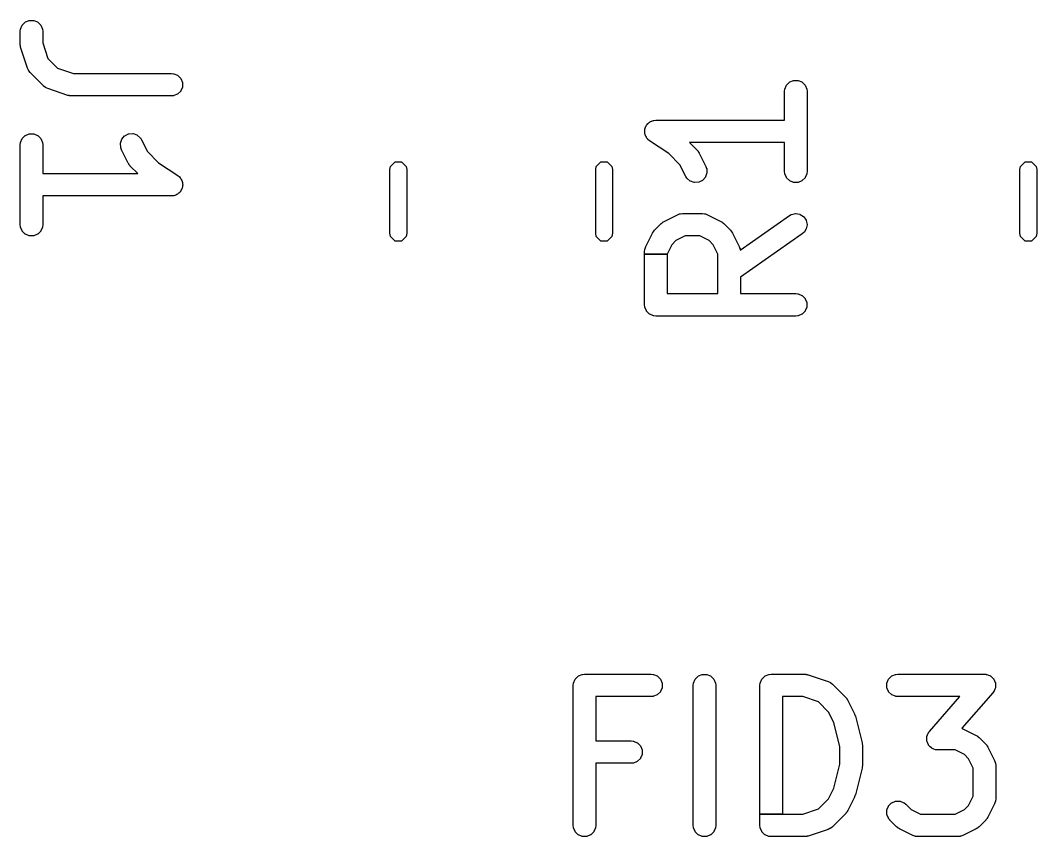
# Model space of a CAD drawing. Header units: millimetres. Extents: x 131.6 to 159.4, y -103 to -91.4.
# Drawn here: x 137.57 to 144.82, y -102.53 to -96.71 of the extents above; entities that cross this region are included whole.
import ezdxf

# ---------------------------------------------------------------- set-up
doc = ezdxf.new("R2010")
doc.units = ezdxf.units.MM
doc.layers.add('F.Silkscreen', color=41, linetype='CONTINUOUS', true_color=0xf2eda1)

msp = doc.modelspace()

# ---------------------------------------------------------------- linework, layer by layer
at = {"layer": 'F.Silkscreen', "linetype": 'CONTINUOUS'}
for p, q in [((137.565204, -96.785224), (137.566645, -96.770592)), ((137.566645, -96.770592), (137.567002, -96.769169)), ((137.567002, -96.769169), (137.578201, -96.742133)), ((137.578201, -96.742133), (137.579284, -96.74051)), ((137.579284, -96.74051), (137.599976, -96.719818)), ((137.599976, -96.719818), (137.601599, -96.718735)), ((137.601599, -96.718735), (137.628635, -96.707536)), ((137.628635, -96.707536), (137.630548, -96.707155)), ((137.630548, -96.707155), (137.659812, -96.707155)), ((137.659812, -96.707155), (137.661725, -96.707536)), ((137.661725, -96.707536), (137.688761, -96.718735)), ((137.688761, -96.718735), (137.690384, -96.719818)), ((137.690384, -96.719818), (137.711076, -96.74051)), ((137.711076, -96.74051), (137.712159, -96.742133)), ((137.712159, -96.742133), (137.723358, -96.769169)), ((137.723358, -96.769169), (137.723715, -96.770592)), ((137.723715, -96.770592), (137.725156, -96.785224)), ((137.56518, -96.785714), (137.565204, -96.785224)), ((137.56518, -96.880952), (137.56518, -96.785714)), ((137.725156, -96.785224), (137.72518, -96.785714)), ((137.72518, -96.785714), (137.72518, -96.86797)), ((137.565204, -96.881442), (137.56518, -96.880952)), ((137.565891, -96.888429), (137.565204, -96.881442)), ((137.565782, -96.88998), (137.565891, -96.888429)), ((137.565893, -96.891441), (137.565782, -96.88998)), ((137.566413, -96.893733), (137.565893, -96.891441)), ((137.566645, -96.896075), (137.566413, -96.893733)), ((137.567002, -96.897497), (137.566645, -96.896075)), ((137.567595, -96.898929), (137.567002, -96.897497)), ((137.569153, -96.905779), (137.567595, -96.898929)), ((137.569286, -96.906251), (137.569153, -96.905779)), ((137.616906, -97.049108), (137.569286, -96.906251)), ((137.72518, -96.86797), (137.76272, -96.980591)), ((137.76272, -96.980591), (137.831255, -97.049126)), ((137.617083, -97.049565), (137.616906, -97.049108)), ((137.623077, -97.06299), (137.617083, -97.049565)), ((137.623866, -97.064228), (137.623077, -97.06299)), ((137.831255, -97.049126), (137.943875, -97.086666)), ((137.625101, -97.065651), (137.623866, -97.064228)), ((137.625821, -97.06739), (137.625101, -97.065651)), ((137.626575, -97.068649), (137.625821, -97.06739)), ((137.635902, -97.080014), (137.626575, -97.068649)), ((137.636231, -97.080378), (137.635902, -97.080014)), ((137.731469, -97.175616), (137.636231, -97.080378)), ((137.943875, -97.086666), (138.64518, -97.086666)), ((138.64518, -97.086666), (138.64567, -97.08669)), ((138.64567, -97.08669), (138.660302, -97.088131)), ((138.660302, -97.088131), (138.661725, -97.088488)), ((138.661725, -97.088488), (138.688761, -97.099687)), ((138.688761, -97.099687), (138.690384, -97.10077)), ((138.690384, -97.10077), (138.711076, -97.121462)), ((138.711076, -97.121462), (138.712159, -97.123085)), ((138.712159, -97.123085), (138.723358, -97.150121)), ((143.061238, -97.147306), (143.088274, -97.136107)), ((143.088274, -97.136107), (143.090187, -97.135726)), ((143.090187, -97.135726), (143.119451, -97.135726)), ((143.119451, -97.135726), (143.121364, -97.136107)), ((143.121364, -97.136107), (143.1484, -97.147306)), ((137.731833, -97.175945), (137.731469, -97.175616)), ((137.743198, -97.185273), (137.731833, -97.175945)), ((137.744457, -97.186028), (137.743198, -97.185273)), ((137.746198, -97.186749), (137.744457, -97.186028)), ((137.747619, -97.187981), (137.746198, -97.186749)), ((137.748857, -97.18877), (137.747619, -97.187981)), ((137.762283, -97.194764), (137.748857, -97.18877)), ((137.76274, -97.194941), (137.762283, -97.194764)), ((137.905596, -97.24256), (137.76274, -97.194941)), ((138.723358, -97.183211), (138.712159, -97.210247)), ((138.723358, -97.150121), (138.723739, -97.152034)), ((138.723739, -97.181298), (138.723358, -97.183211)), ((138.723739, -97.152034), (138.723739, -97.181298)), ((143.024843, -97.213795), (143.026284, -97.199163)), ((143.026284, -97.199163), (143.026641, -97.19774)), ((143.026641, -97.19774), (143.03784, -97.170704)), ((143.03784, -97.170704), (143.038923, -97.169081)), ((143.038923, -97.169081), (143.059615, -97.148389)), ((143.059615, -97.148389), (143.061238, -97.147306)), ((143.1484, -97.147306), (143.150023, -97.148389)), ((143.150023, -97.148389), (143.170715, -97.169081)), ((143.170715, -97.169081), (143.171798, -97.170704)), ((143.171798, -97.170704), (143.182997, -97.19774)), ((143.182997, -97.19774), (143.183354, -97.199163)), ((143.183354, -97.199163), (143.184795, -97.213795)), ((137.906069, -97.242693), (137.905596, -97.24256)), ((137.912909, -97.244247), (137.906069, -97.242693)), ((137.914348, -97.244844), (137.912909, -97.244247)), ((137.915773, -97.245201), (137.914348, -97.244844)), ((137.918117, -97.245431), (137.915773, -97.245201)), ((137.920405, -97.245952), (137.918117, -97.245431)), ((137.92187, -97.246064), (137.920405, -97.245952)), ((137.923418, -97.245953), (137.92187, -97.246064)), ((137.930405, -97.246642), (137.923418, -97.245953)), ((137.930895, -97.246666), (137.930405, -97.246642)), ((138.64518, -97.246666), (137.930895, -97.246666)), ((138.64567, -97.246642), (138.64518, -97.246666)), ((138.660302, -97.245201), (138.64567, -97.246642)), ((138.661725, -97.244844), (138.660302, -97.245201)), ((138.688761, -97.233645), (138.661725, -97.244844)), ((138.690384, -97.232562), (138.688761, -97.233645)), ((138.711076, -97.21187), (138.690384, -97.232562)), ((138.712159, -97.210247), (138.711076, -97.21187)), ((143.024819, -97.214285), (143.024843, -97.213795)), ((143.024819, -97.419999), (143.024819, -97.214285)), ((143.184795, -97.213795), (143.184819, -97.214285)), ((143.184819, -97.214285), (143.184819, -97.785713)), ((142.067566, -97.430397), (142.073264, -97.426583)), ((142.073264, -97.426583), (142.075065, -97.425835)), ((142.075065, -97.425835), (142.081863, -97.424474)), ((142.081863, -97.424474), (142.088274, -97.42182)), ((142.088274, -97.42182), (142.089697, -97.421464)), ((142.089697, -97.421464), (142.104173, -97.420038)), ((142.104173, -97.420038), (142.104178, -97.42009)), ((142.104178, -97.42009), (142.104302, -97.42009)), ((142.104296, -97.420026), (142.104349, -97.420021)), ((142.104302, -97.42009), (142.104296, -97.420026)), ((142.104349, -97.420021), (142.104819, -97.419999)), ((142.104819, -97.419999), (143.024819, -97.419999)), ((142.024914, -97.499108), (142.02626, -97.492303)), ((142.024916, -97.501059), (142.024914, -97.499108)), ((142.02626, -97.485367), (142.026641, -97.483454)), ((142.02626, -97.492303), (142.02626, -97.485367)), ((142.026641, -97.483454), (142.029262, -97.477124)), ((142.029262, -97.477124), (142.030593, -97.4704)), ((142.030593, -97.4704), (142.031338, -97.468597)), ((142.031338, -97.468597), (142.035184, -97.462826)), ((142.035184, -97.462826), (142.03784, -97.456417)), ((142.03784, -97.456417), (142.038923, -97.454796)), ((142.038923, -97.454796), (142.043768, -97.44995)), ((142.043768, -97.44995), (142.047571, -97.444247)), ((142.047571, -97.444247), (142.048948, -97.442867)), ((142.048948, -97.442867), (142.054711, -97.439006)), ((142.054711, -97.439006), (142.059616, -97.434103)), ((142.059616, -97.434103), (142.061237, -97.43302)), ((142.061237, -97.43302), (142.067566, -97.430397)), ((137.567002, -97.578693), (137.578201, -97.551657)), ((137.578201, -97.551657), (137.579284, -97.550034)), ((137.579284, -97.550034), (137.599976, -97.529342)), ((137.599976, -97.529342), (137.601599, -97.528259)), ((137.601599, -97.528259), (137.628635, -97.51706)), ((137.628635, -97.51706), (137.630548, -97.516679)), ((137.630548, -97.516679), (137.659812, -97.516679)), ((137.659812, -97.516679), (137.661725, -97.51706)), ((137.661725, -97.51706), (137.688761, -97.528259)), ((137.688761, -97.528259), (137.690384, -97.529342)), ((137.690384, -97.529342), (137.711076, -97.550034)), ((137.711076, -97.550034), (137.712159, -97.551657)), ((137.712159, -97.551657), (137.723358, -97.578693)), ((138.280312, -97.584276), (138.289566, -97.556515)), ((138.289566, -97.556515), (138.290532, -97.55482)), ((138.290532, -97.55482), (138.309705, -97.532712)), ((138.309705, -97.532712), (138.311246, -97.531516)), ((138.311246, -97.531516), (138.337421, -97.518429)), ((138.337421, -97.518429), (138.339303, -97.517914)), ((138.339303, -97.517914), (138.368493, -97.51584)), ((138.368493, -97.51584), (138.370428, -97.516084)), ((138.370428, -97.516084), (138.398189, -97.525338)), ((138.398189, -97.525338), (138.399884, -97.526304)), ((138.399884, -97.526304), (138.421992, -97.545477)), ((138.421992, -97.545477), (138.422948, -97.546591)), ((138.422948, -97.546591), (138.43078, -97.559034)), ((138.43078, -97.559034), (138.43102, -97.559461)), ((138.43102, -97.559461), (138.472832, -97.643085)), ((142.02626, -97.507778), (142.024916, -97.501059)), ((142.02626, -97.514631), (142.02626, -97.507778)), ((142.02664, -97.516544), (142.02626, -97.514631)), ((142.029294, -97.522953), (142.02664, -97.516544)), ((142.030655, -97.529753), (142.029294, -97.522953)), ((142.031403, -97.531554), (142.030655, -97.529753)), ((142.035217, -97.53725), (142.031403, -97.531554)), ((142.03784, -97.543581), (142.035217, -97.53725)), ((142.038923, -97.545203), (142.03784, -97.543581)), ((142.04383, -97.55011), (142.038923, -97.545203)), ((142.047687, -97.555869), (142.04383, -97.55011)), ((142.048673, -97.556955), (142.047687, -97.555869)), ((142.059931, -97.566175), (142.048673, -97.556955)), ((142.059968, -97.566129), (142.059931, -97.566175)), ((142.060061, -97.566191), (142.059968, -97.566129)), ((142.060017, -97.566246), (142.060061, -97.566191)), ((142.06006, -97.566281), (142.060017, -97.566246)), ((142.060443, -97.566563), (142.06006, -97.566281)), ((142.196704, -97.657403), (142.060443, -97.566563)), ((137.56518, -97.595238), (137.565204, -97.594748)), ((137.56518, -98.166666), (137.56518, -97.595238)), ((137.565204, -97.594748), (137.566645, -97.580116)), ((137.566645, -97.580116), (137.567002, -97.578693)), ((137.723358, -97.578693), (137.723715, -97.580116)), ((137.723715, -97.580116), (137.725156, -97.594748)), ((137.725156, -97.594748), (137.72518, -97.595238)), ((137.72518, -97.595238), (137.72518, -97.800952)), ((138.280068, -97.586211), (138.280312, -97.584276)), ((138.282142, -97.615401), (138.280068, -97.586211)), ((138.282459, -97.616834), (138.282142, -97.615401)), ((138.287714, -97.630566), (138.282459, -97.616834)), ((138.287912, -97.631015), (138.287714, -97.630566)), ((138.335531, -97.726253), (138.287912, -97.631015)), ((138.472832, -97.643085), (138.553291, -97.723544)), ((143.024819, -97.579999), (142.345576, -97.579999)), ((142.345576, -97.579999), (142.399483, -97.633906)), ((142.399483, -97.633906), (142.399812, -97.63427)), ((142.399812, -97.63427), (142.404264, -97.639694)), ((142.404264, -97.639694), (142.405441, -97.640715)), ((142.405441, -97.640715), (142.406395, -97.641827)), ((142.406395, -97.641827), (142.407646, -97.643814)), ((142.407646, -97.643814), (142.40914, -97.645635)), ((143.024819, -97.785713), (143.024819, -97.579999)), ((142.277167, -97.737866), (142.196704, -97.657403)), ((142.40914, -97.645635), (142.409895, -97.646895)), ((142.409895, -97.646895), (142.410491, -97.648335)), ((142.410491, -97.648335), (142.414227, -97.65427)), ((142.414227, -97.65427), (142.414468, -97.654698)), ((142.414468, -97.654698), (142.462087, -97.749936)), ((138.335771, -97.72668), (138.335531, -97.726253)), ((138.339509, -97.732621), (138.335771, -97.72668)), ((138.340106, -97.734059), (138.339509, -97.732621)), ((138.340861, -97.735317), (138.340106, -97.734059)), ((138.342347, -97.737127), (138.340861, -97.735317)), ((138.343603, -97.739123), (138.342347, -97.737127)), ((138.344559, -97.740238), (138.343603, -97.739123)), ((138.345739, -97.741261), (138.344559, -97.740238)), ((138.350187, -97.746681), (138.345739, -97.741261)), ((138.350516, -97.747045), (138.350187, -97.746681)), ((138.404423, -97.800952), (138.350516, -97.747045)), ((138.553291, -97.723544), (138.689557, -97.814388)), ((140.205, -97.772936), (140.209567, -97.749975)), ((140.205, -98.227064), (140.205, -97.772936)), ((140.209567, -97.749975), (140.242039, -97.717503)), ((140.242039, -97.717503), (140.287961, -97.717503)), ((140.287961, -97.717503), (140.320433, -97.749975)), ((140.320433, -97.749975), (140.325, -97.772936)), ((140.325, -97.772936), (140.325, -98.227064)), ((141.675, -97.772936), (141.679567, -97.749975)), ((141.675, -98.227064), (141.675, -97.772936)), ((141.679567, -97.749975), (141.712039, -97.717503)), ((141.712039, -97.717503), (141.757961, -97.717503)), ((141.757961, -97.717503), (141.790433, -97.749975)), ((141.790433, -97.749975), (141.795, -97.772936)), ((141.795, -97.772936), (141.795, -98.227064)), ((142.318979, -97.82149), (142.277167, -97.737866)), ((142.462087, -97.749936), (142.462285, -97.750385)), ((142.462285, -97.750385), (142.46754, -97.764116)), ((142.46754, -97.764116), (142.467857, -97.765549)), ((142.467857, -97.765549), (142.469931, -97.794739)), ((143.024843, -97.786203), (143.024819, -97.785713)), ((143.026284, -97.800835), (143.024843, -97.786203)), ((143.184795, -97.786203), (143.183354, -97.800835)), ((143.184819, -97.785713), (143.184795, -97.786203)), ((144.705, -97.772936), (144.709567, -97.749975)), ((144.705, -98.227064), (144.705, -97.772936)), ((144.709567, -97.749975), (144.742039, -97.717503)), ((144.742039, -97.717503), (144.787961, -97.717503)), ((144.787961, -97.717503), (144.820433, -97.749975)), ((144.820433, -97.749975), (144.825, -97.772936)), ((144.825, -97.772936), (144.825, -98.227064)), ((137.72518, -97.800952), (138.404423, -97.800952)), ((138.689557, -97.814388), (138.689929, -97.814662)), ((138.689929, -97.814662), (138.689971, -97.814696)), ((138.689971, -97.814696), (138.689929, -97.814746)), ((138.689929, -97.814746), (138.690032, -97.814816)), ((138.690032, -97.814816), (138.690067, -97.814775)), ((138.690067, -97.814775), (138.701326, -97.823996)), ((138.701326, -97.823996), (138.702313, -97.825082)), ((138.702313, -97.825082), (138.70617, -97.830842)), ((138.70617, -97.830842), (138.711076, -97.835748)), ((138.711076, -97.835748), (138.712159, -97.837371)), ((138.712159, -97.837371), (138.714781, -97.843702)), ((138.714781, -97.843702), (138.718595, -97.849397)), ((138.718595, -97.849397), (138.719344, -97.851198)), ((138.719344, -97.851198), (138.720704, -97.858001)), ((138.720704, -97.858001), (138.723358, -97.864407)), ((142.319219, -97.821917), (142.318979, -97.82149)), ((142.327051, -97.83436), (142.319219, -97.821917)), ((142.328007, -97.835474), (142.327051, -97.83436)), ((142.350115, -97.854647), (142.328007, -97.835474)), ((142.35181, -97.855613), (142.350115, -97.854647)), ((142.379571, -97.864867), (142.35181, -97.855613)), ((142.438753, -97.849434), (142.412578, -97.862522)), ((142.440294, -97.848238), (142.438753, -97.849434)), ((142.459467, -97.826131), (142.440294, -97.848238)), ((142.460433, -97.824436), (142.459467, -97.826131)), ((142.469687, -97.796674), (142.460433, -97.824436)), ((142.469931, -97.794739), (142.469687, -97.796674)), ((143.026641, -97.802258), (143.026284, -97.800835)), ((143.03784, -97.829294), (143.026641, -97.802258)), ((143.038923, -97.830917), (143.03784, -97.829294)), ((143.059615, -97.851609), (143.038923, -97.830917)), ((143.061238, -97.852692), (143.059615, -97.851609)), ((143.088274, -97.863891), (143.061238, -97.852692)), ((143.1484, -97.852692), (143.121364, -97.863891)), ((143.150023, -97.851609), (143.1484, -97.852692)), ((143.170715, -97.830917), (143.150023, -97.851609)), ((143.171798, -97.829294), (143.170715, -97.830917)), ((143.182997, -97.802258), (143.171798, -97.829294)), ((143.183354, -97.800835), (143.182997, -97.802258)), ((138.706233, -97.930997), (138.70243, -97.936703)), ((138.711075, -97.926156), (138.706233, -97.930997)), ((138.71216, -97.924533), (138.711075, -97.926156)), ((138.714813, -97.918124), (138.71216, -97.924533)), ((138.718661, -97.912355), (138.714813, -97.918124)), ((138.719406, -97.910551), (138.718661, -97.912355)), ((138.720735, -97.903827), (138.719406, -97.910551)), ((138.723358, -97.897498), (138.720735, -97.903827)), ((138.723358, -97.864407), (138.723739, -97.86632)), ((138.723739, -97.895584), (138.723358, -97.897498)), ((138.723739, -97.86632), (138.723739, -97.873172)), ((138.723739, -97.873172), (138.725083, -97.879892)), ((138.725085, -97.881843), (138.723739, -97.888646)), ((138.723739, -97.888646), (138.723739, -97.895584)), ((138.725083, -97.879892), (138.725085, -97.881843)), ((142.381506, -97.865111), (142.379571, -97.864867)), ((142.410696, -97.863037), (142.381506, -97.865111)), ((142.412578, -97.862522), (142.410696, -97.863037)), ((143.090187, -97.864272), (143.088274, -97.863891)), ((143.119451, -97.864272), (143.090187, -97.864272)), ((143.121364, -97.863891), (143.119451, -97.864272)), ((138.64518, -97.960952), (137.72518, -97.960952)), ((137.72518, -97.960952), (137.72518, -98.166666)), ((138.645753, -97.960919), (138.64518, -97.960952)), ((138.645805, -97.960913), (138.645753, -97.960919)), ((138.645818, -97.960842), (138.645796, -97.960842)), ((138.645796, -97.960842), (138.645805, -97.960913)), ((138.645825, -97.960912), (138.645818, -97.960842)), ((138.660302, -97.959487), (138.645825, -97.960912)), ((138.661726, -97.95913), (138.660302, -97.959487)), ((138.668132, -97.956475), (138.661726, -97.95913)), ((138.674934, -97.955116), (138.668132, -97.956475)), ((138.676737, -97.954367), (138.674934, -97.955116)), ((138.682429, -97.950553), (138.676737, -97.954367)), ((138.688761, -97.947932), (138.682429, -97.950553)), ((138.690384, -97.946847), (138.688761, -97.947932)), ((138.695283, -97.941946), (138.690384, -97.946847)), ((138.701051, -97.938085), (138.695283, -97.941946)), ((138.70243, -97.936703), (138.701051, -97.938085)), ((142.149275, -98.152935), (142.150297, -98.151758)), ((142.150297, -98.151758), (142.151409, -98.150804)), ((142.151409, -98.150804), (142.153401, -98.149549)), ((142.153401, -98.149549), (142.155217, -98.14806)), ((142.155217, -98.14806), (142.156473, -98.147307)), ((142.156473, -98.147307), (142.157907, -98.146711)), ((142.157907, -98.146711), (142.163853, -98.142971)), ((142.163853, -98.142971), (142.16428, -98.142731)), ((142.16428, -98.142731), (142.259518, -98.095112)), ((142.259518, -98.095112), (142.259967, -98.094914)), ((142.259967, -98.094914), (142.273698, -98.089659)), ((142.273698, -98.089659), (142.275129, -98.089342)), ((142.275129, -98.089342), (142.277009, -98.089207)), ((142.277009, -98.089207), (142.278751, -98.088487)), ((142.278751, -98.088487), (142.280173, -98.088131)), ((142.280173, -98.088131), (142.294805, -98.08669)), ((142.294805, -98.08669), (142.295295, -98.086666)), ((142.295295, -98.086666), (142.438152, -98.086666)), ((142.438152, -98.086666), (142.438642, -98.08669)), ((142.438642, -98.08669), (142.453274, -98.088131)), ((142.453274, -98.088131), (142.454697, -98.088488)), ((142.454697, -98.088488), (142.456436, -98.089208)), ((142.456436, -98.089208), (142.458315, -98.089342)), ((142.458315, -98.089342), (142.459748, -98.089659)), ((142.459748, -98.089659), (142.47348, -98.094914)), ((142.47348, -98.094914), (142.473929, -98.095112)), ((142.473929, -98.095112), (142.569167, -98.142731)), ((142.569167, -98.142731), (142.569594, -98.142971)), ((142.569594, -98.142971), (142.575535, -98.146709)), ((142.575535, -98.146709), (142.576973, -98.147306)), ((142.576973, -98.147306), (142.578231, -98.148061)), ((142.578231, -98.148061), (142.580041, -98.149547)), ((142.580041, -98.149547), (142.582037, -98.150803)), ((142.582037, -98.150803), (142.583152, -98.151759)), ((142.583152, -98.151759), (142.584175, -98.152939)), ((142.707656, -98.347026), (143.058943, -98.101127)), ((143.058943, -98.101127), (143.059358, -98.100866)), ((143.059358, -98.100866), (143.072171, -98.093656)), ((143.072171, -98.093656), (143.073542, -98.093131)), ((143.073542, -98.093131), (143.102113, -98.086802)), ((143.102113, -98.086802), (143.104063, -98.08676)), ((143.104063, -98.08676), (143.132881, -98.091845)), ((143.132881, -98.091845), (143.134699, -98.092552)), ((143.134699, -98.092552), (143.159377, -98.108279)), ((143.159377, -98.108279), (143.160786, -98.109629)), ((143.160786, -98.109629), (143.177568, -98.133603)), ((143.177568, -98.133603), (143.178354, -98.135388)), ((143.178354, -98.135388), (143.184684, -98.163959)), ((137.565204, -98.167156), (137.56518, -98.166666)), ((137.566645, -98.181788), (137.565204, -98.167156)), ((137.567002, -98.183211), (137.566645, -98.181788)), ((137.578201, -98.210247), (137.567002, -98.183211)), ((137.579284, -98.21187), (137.578201, -98.210247)), ((137.599976, -98.232562), (137.579284, -98.21187)), ((137.711076, -98.21187), (137.690384, -98.232562)), ((137.712159, -98.210247), (137.711076, -98.21187)), ((137.723358, -98.183211), (137.712159, -98.210247)), ((137.723715, -98.181788), (137.723358, -98.183211)), ((137.725156, -98.167156), (137.723715, -98.181788)), ((137.72518, -98.166666), (137.725156, -98.167156)), ((142.081124, -98.2257), (142.084864, -98.219754)), ((142.084864, -98.219754), (142.08546, -98.21832)), ((142.08546, -98.21832), (142.086213, -98.217064)), ((142.086213, -98.217064), (142.087702, -98.215248)), ((142.087702, -98.215248), (142.088957, -98.213256)), ((142.088957, -98.213256), (142.089911, -98.212144)), ((142.089911, -98.212144), (142.091088, -98.211122)), ((142.091088, -98.211122), (142.09554, -98.205699)), ((142.09554, -98.205699), (142.095869, -98.205335)), ((142.095869, -98.205335), (142.143488, -98.157716)), ((142.143488, -98.157716), (142.143852, -98.157387)), ((142.143852, -98.157387), (142.149275, -98.152935)), ((142.584175, -98.152939), (142.589595, -98.157387)), ((142.589595, -98.157387), (142.589959, -98.157716)), ((142.589959, -98.157716), (142.637578, -98.205335)), ((142.637578, -98.205335), (142.637907, -98.205699)), ((142.637907, -98.205699), (142.642356, -98.211121)), ((142.642356, -98.211121), (142.643535, -98.212143)), ((142.643535, -98.212143), (142.644491, -98.213258)), ((142.644491, -98.213258), (142.645743, -98.215248)), ((142.645743, -98.215248), (142.647233, -98.217063)), ((142.647233, -98.217063), (142.647988, -98.218322)), ((142.647988, -98.218322), (142.648582, -98.219756)), ((142.648582, -98.219756), (142.652323, -98.2257)), ((143.162244, -98.222332), (143.151084, -98.231903)), ((143.163206, -98.221224), (143.162244, -98.222332)), ((143.178933, -98.196545), (143.163206, -98.221224)), ((143.17964, -98.194727), (143.178933, -98.196545)), ((143.184726, -98.16591), (143.17964, -98.194727)), ((143.184684, -98.163959), (143.184726, -98.16591)), ((137.601599, -98.233645), (137.599976, -98.232562)), ((137.628635, -98.244844), (137.601599, -98.233645)), ((137.630548, -98.245225), (137.628635, -98.244844)), ((137.659812, -98.245225), (137.630548, -98.245225)), ((137.661725, -98.244844), (137.659812, -98.245225)), ((137.688761, -98.233645), (137.661725, -98.244844)), ((137.690384, -98.232562), (137.688761, -98.233645)), ((140.209567, -98.250025), (140.205, -98.227064)), ((140.242039, -98.282497), (140.209567, -98.250025)), ((140.287961, -98.282497), (140.242039, -98.282497)), ((140.320433, -98.250025), (140.287961, -98.282497)), ((140.325, -98.227064), (140.320433, -98.250025)), ((141.679567, -98.250025), (141.675, -98.227064)), ((141.712039, -98.282497), (141.679567, -98.250025)), ((141.757961, -98.282497), (141.712039, -98.282497)), ((141.790433, -98.250025), (141.757961, -98.282497)), ((141.795, -98.227064), (141.790433, -98.250025)), ((142.033265, -98.321365), (142.080884, -98.226127)), ((142.080884, -98.226127), (142.081124, -98.2257)), ((142.247448, -98.280032), (142.218185, -98.309295)), ((142.31418, -98.246666), (142.247448, -98.280032)), ((142.419267, -98.246666), (142.31418, -98.246666)), ((142.485999, -98.280032), (142.419267, -98.246666)), ((142.515262, -98.309295), (142.485999, -98.280032)), ((142.652323, -98.2257), (142.652563, -98.226127)), ((142.652563, -98.226127), (142.700182, -98.321365)), ((143.150696, -98.232204), (142.708628, -98.54165)), ((143.151084, -98.231903), (143.150696, -98.232204)), ((144.709567, -98.250025), (144.705, -98.227064)), ((144.742039, -98.282497), (144.709567, -98.250025)), ((144.787961, -98.282497), (144.742039, -98.282497)), ((144.820433, -98.250025), (144.787961, -98.282497)), ((144.825, -98.227064), (144.820433, -98.250025)), ((142.024819, -98.357142), (142.024843, -98.356652)), ((142.024819, -98.376027), (142.024819, -98.357142)), ((142.024843, -98.356652), (142.026284, -98.34202)), ((142.026284, -98.34202), (142.02664, -98.340597)), ((142.02664, -98.340597), (142.027361, -98.338854)), ((142.027361, -98.338854), (142.027495, -98.336978)), ((142.027495, -98.336978), (142.027812, -98.335546)), ((142.027812, -98.335546), (142.033067, -98.321814)), ((142.033067, -98.321814), (142.033265, -98.321365)), ((142.218185, -98.309295), (142.184819, -98.376027)), ((142.548628, -98.376027), (142.515262, -98.309295)), ((142.700182, -98.321365), (142.70038, -98.321814)), ((142.70038, -98.321814), (142.705635, -98.335545)), ((142.705635, -98.335545), (142.705952, -98.336978)), ((142.705952, -98.336978), (142.706085, -98.338857)), ((142.706085, -98.338857), (142.706806, -98.340597)), ((142.706806, -98.340597), (142.707163, -98.34202)), ((142.707163, -98.34202), (142.707656, -98.347026)), ((142.024819, -98.738094), (142.024819, -98.376027)), ((142.024819, -98.376027), (142.184819, -98.376027)), ((142.184819, -98.376027), (142.024819, -98.376027)), ((142.184819, -98.376027), (142.184819, -98.658094)), ((142.548628, -98.658094), (142.548628, -98.376027)), ((142.708628, -98.54165), (142.708628, -98.658094)), ((142.184819, -98.658094), (142.548628, -98.658094)), ((142.708628, -98.658094), (143.104819, -98.658094)), ((143.104819, -98.658094), (143.105309, -98.658118)), ((143.105309, -98.658118), (143.119941, -98.659559)), ((143.119941, -98.659559), (143.121364, -98.659916)), ((143.121364, -98.659916), (143.1484, -98.671115)), ((143.1484, -98.671115), (143.150023, -98.672198)), ((143.150023, -98.672198), (143.170715, -98.69289)), ((143.170715, -98.69289), (143.171798, -98.694513)), ((143.171798, -98.694513), (143.182997, -98.721549)), ((143.182997, -98.721549), (143.183378, -98.723462)), ((143.183378, -98.723462), (143.183378, -98.752726)), ((142.024843, -98.738584), (142.024819, -98.738094)), ((142.026284, -98.753216), (142.024843, -98.738584)), ((142.026641, -98.754639), (142.026284, -98.753216)), ((142.03784, -98.781675), (142.026641, -98.754639)), ((142.038923, -98.783298), (142.03784, -98.781675)), ((142.059615, -98.80399), (142.038923, -98.783298)), ((142.061238, -98.805073), (142.059615, -98.80399)), ((142.088274, -98.816272), (142.061238, -98.805073)), ((143.1484, -98.805073), (143.121364, -98.816272)), ((143.150023, -98.80399), (143.1484, -98.805073)), ((143.170715, -98.783298), (143.150023, -98.80399)), ((143.171798, -98.781675), (143.170715, -98.783298)), ((143.182997, -98.754639), (143.171798, -98.781675)), ((143.183378, -98.752726), (143.182997, -98.754639)), ((142.089697, -98.816629), (142.088274, -98.816272)), ((142.104329, -98.81807), (142.089697, -98.816629)), ((142.104819, -98.818094), (142.104329, -98.81807)), ((143.104819, -98.818094), (142.104819, -98.818094)), ((143.105309, -98.81807), (143.104819, -98.818094)), ((143.119941, -98.816629), (143.105309, -98.81807)), ((143.121364, -98.816272), (143.119941, -98.816629)), ((141.51706, -101.438274), (141.528259, -101.411238)), ((141.528259, -101.411238), (141.529342, -101.409615)), ((141.529342, -101.409615), (141.550034, -101.388923)), ((141.550034, -101.388923), (141.551657, -101.38784)), ((141.551657, -101.38784), (141.578693, -101.376641)), ((141.578693, -101.376641), (141.580116, -101.376284)), ((141.580116, -101.376284), (141.594748, -101.374843)), ((141.594748, -101.374843), (141.595238, -101.374819)), ((141.595238, -101.374819), (142.071428, -101.374819)), ((142.071428, -101.374819), (142.071918, -101.374843)), ((142.071918, -101.374843), (142.08655, -101.376284)), ((142.08655, -101.376284), (142.087973, -101.376641)), ((142.087973, -101.376641), (142.115009, -101.38784)), ((142.115009, -101.38784), (142.116632, -101.388923)), ((142.116632, -101.388923), (142.137324, -101.409615)), ((142.137324, -101.409615), (142.138407, -101.411238)), ((142.138407, -101.411238), (142.149606, -101.438274)), ((142.374203, -101.438274), (142.385402, -101.411238)), ((142.385402, -101.411238), (142.386485, -101.409615)), ((142.386485, -101.409615), (142.407177, -101.388923)), ((142.407177, -101.388923), (142.4088, -101.38784)), ((142.4088, -101.38784), (142.435836, -101.376641)), ((142.435836, -101.376641), (142.437749, -101.37626)), ((142.437749, -101.37626), (142.467013, -101.37626)), ((142.467013, -101.37626), (142.468926, -101.376641)), ((142.468926, -101.376641), (142.495962, -101.38784)), ((142.495962, -101.38784), (142.497585, -101.388923)), ((142.497585, -101.388923), (142.518277, -101.409615)), ((142.518277, -101.409615), (142.51936, -101.411238)), ((142.51936, -101.411238), (142.530559, -101.438274)), ((142.850393, -101.438274), (142.861592, -101.411238)), ((142.861592, -101.411238), (142.862675, -101.409615)), ((142.862675, -101.409615), (142.883367, -101.388923)), ((142.883367, -101.388923), (142.88499, -101.38784)), ((142.88499, -101.38784), (142.912026, -101.376641)), ((142.912026, -101.376641), (142.913449, -101.376284)), ((142.913449, -101.376284), (142.928081, -101.374843)), ((142.928081, -101.374843), (142.928571, -101.374819)), ((142.928571, -101.374819), (143.166666, -101.374819)), ((143.166666, -101.374819), (143.167156, -101.374843)), ((143.167156, -101.374843), (143.174142, -101.37553)), ((143.174142, -101.37553), (143.175692, -101.375421)), ((143.175692, -101.375421), (143.177154, -101.375532)), ((143.177154, -101.375532), (143.179446, -101.376052)), ((143.179446, -101.376052), (143.181789, -101.376284)), ((143.181789, -101.376284), (143.183211, -101.37664)), ((143.183211, -101.37664), (143.184655, -101.377237)), ((143.184655, -101.377237), (143.191492, -101.378793)), ((143.191492, -101.378793), (143.191964, -101.378925)), ((143.191964, -101.378925), (143.334821, -101.426544)), ((143.755155, -101.438274), (143.766354, -101.411238)), ((143.766354, -101.411238), (143.767437, -101.409615)), ((143.767437, -101.409615), (143.788129, -101.388923)), ((143.788129, -101.388923), (143.789752, -101.38784)), ((143.789752, -101.38784), (143.816788, -101.376641)), ((143.816788, -101.376641), (143.818211, -101.376284)), ((143.818211, -101.376284), (143.832843, -101.374843)), ((143.832843, -101.374843), (143.833333, -101.374819)), ((143.833333, -101.374819), (144.45238, -101.374819)), ((144.45238, -101.374819), (144.45287, -101.374843)), ((144.45287, -101.374843), (144.460197, -101.375564)), ((144.460197, -101.375564), (144.461754, -101.375461)), ((144.461754, -101.375461), (144.463687, -101.375713)), ((144.463687, -101.375713), (144.464501, -101.375988)), ((144.464501, -101.375988), (144.467502, -101.376284)), ((144.467502, -101.376284), (144.468925, -101.376641)), ((144.468925, -101.376641), (144.480026, -101.381239)), ((144.480026, -101.381239), (144.491409, -101.385089)), ((144.491409, -101.385089), (144.493098, -101.386061)), ((144.493098, -101.386061), (144.494383, -101.387185)), ((144.494383, -101.387185), (144.495963, -101.38784)), ((144.495963, -101.38784), (144.497584, -101.388923)), ((144.497584, -101.388923), (144.506085, -101.397424)), ((144.506085, -101.397424), (144.515123, -101.405332)), ((144.515123, -101.405332), (144.516313, -101.406879)), ((144.516313, -101.406879), (144.517069, -101.408408)), ((144.517069, -101.408408), (144.518276, -101.409615)), ((144.518276, -101.409615), (144.519359, -101.411238)), ((144.519359, -101.411238), (144.523952, -101.422328)), ((141.515238, -101.454819), (141.515262, -101.454329)), ((141.515238, -102.454819), (141.515238, -101.454819)), ((141.515262, -101.454329), (141.516703, -101.439697)), ((141.516703, -101.439697), (141.51706, -101.438274)), ((142.149606, -101.471364), (142.138407, -101.4984)), ((142.149606, -101.438274), (142.149987, -101.440187)), ((142.149987, -101.469451), (142.149606, -101.471364)), ((142.149987, -101.440187), (142.149987, -101.469451)), ((142.372381, -101.454819), (142.372405, -101.454329)), ((142.372381, -102.454819), (142.372381, -101.454819)), ((142.372405, -101.454329), (142.373846, -101.439697)), ((142.373846, -101.439697), (142.374203, -101.438274)), ((142.530559, -101.438274), (142.530916, -101.439697)), ((142.530916, -101.439697), (142.532357, -101.454329)), ((142.532357, -101.454329), (142.532381, -101.454819)), ((142.532381, -101.454819), (142.532381, -102.454819)), ((142.848571, -101.454819), (142.848595, -101.454329)), ((142.848571, -102.374819), (142.848571, -101.454819)), ((142.848595, -101.454329), (142.850036, -101.439697)), ((142.850036, -101.439697), (142.850393, -101.438274)), ((143.334821, -101.426544), (143.335278, -101.426721)), ((143.335278, -101.426721), (143.348703, -101.432715)), ((143.348703, -101.432715), (143.349941, -101.433504)), ((143.349941, -101.433504), (143.351362, -101.434737)), ((143.351362, -101.434737), (143.353105, -101.435459)), ((143.353105, -101.435459), (143.354363, -101.436213)), ((143.354363, -101.436213), (143.365728, -101.44554)), ((143.365728, -101.44554), (143.366092, -101.445869)), ((143.366092, -101.445869), (143.46133, -101.541107)), ((143.754774, -101.440187), (143.755155, -101.438274)), ((143.754774, -101.469451), (143.754774, -101.440187)), ((143.755155, -101.471364), (143.754774, -101.469451)), ((143.766354, -101.4984), (143.755155, -101.471364)), ((144.52596, -101.482462), (144.522111, -101.493847)), ((144.523952, -101.422328), (144.529285, -101.433111)), ((144.530558, -101.471365), (144.52596, -101.482462)), ((144.529285, -101.433111), (144.529792, -101.434995)), ((144.529792, -101.434995), (144.529905, -101.436698)), ((144.529905, -101.436698), (144.530558, -101.438274)), ((144.530558, -101.438274), (144.530939, -101.440187)), ((144.530939, -101.469451), (144.530558, -101.471365)), ((144.530939, -101.440187), (144.530939, -101.452204)), ((144.530939, -101.452204), (144.531738, -101.464193)), ((144.531485, -101.466127), (144.530939, -101.467741)), ((144.530939, -101.467741), (144.530939, -101.469451)), ((144.531738, -101.464193), (144.531485, -101.466127)), ((142.071428, -101.534819), (141.675238, -101.534819)), ((141.675238, -101.534819), (141.675238, -101.851009)), ((142.071918, -101.534795), (142.071428, -101.534819)), ((142.08655, -101.533354), (142.071918, -101.534795)), ((142.087973, -101.532997), (142.08655, -101.533354)), ((142.115009, -101.521798), (142.087973, -101.532997)), ((142.116632, -101.520715), (142.115009, -101.521798)), ((142.137324, -101.500023), (142.116632, -101.520715)), ((142.138407, -101.4984), (142.137324, -101.500023)), ((143.153686, -101.534819), (143.008571, -101.534819)), ((143.008571, -101.534819), (143.008571, -102.374819)), ((143.266306, -101.572359), (143.153686, -101.534819)), ((143.46133, -101.541107), (143.461659, -101.541471)), ((143.461659, -101.541471), (143.466111, -101.546895)), ((143.466111, -101.546895), (143.467288, -101.547916)), ((143.467288, -101.547916), (143.468242, -101.549028)), ((143.468242, -101.549028), (143.469493, -101.551015)), ((143.469493, -101.551015), (143.470987, -101.552836)), ((143.470987, -101.552836), (143.471742, -101.554096)), ((143.471742, -101.554096), (143.472338, -101.555536)), ((143.472338, -101.555536), (143.476074, -101.561471)), ((143.476074, -101.561471), (143.476315, -101.561899)), ((143.476315, -101.561899), (143.523934, -101.657137)), ((143.767437, -101.500023), (143.766354, -101.4984)), ((143.788129, -101.520715), (143.767437, -101.500023)), ((143.789752, -101.521798), (143.788129, -101.520715)), ((143.816788, -101.532997), (143.789752, -101.521798)), ((143.818211, -101.533354), (143.816788, -101.532997)), ((143.832843, -101.534795), (143.818211, -101.533354)), ((143.833333, -101.534819), (143.832843, -101.534795)), ((144.276079, -101.534819), (143.833333, -101.534819)), ((144.058841, -101.78309), (144.276079, -101.534819)), ((144.512586, -101.5075), (144.290414, -101.761409)), ((144.512891, -101.507115), (144.512586, -101.5075)), ((144.517173, -101.501123), (144.512891, -101.507115)), ((144.518274, -101.500024), (144.517173, -101.501123)), ((144.51936, -101.498399), (144.518274, -101.500024)), ((144.519689, -101.497603), (144.51936, -101.498399)), ((144.521441, -101.495154), (144.519689, -101.497603)), ((144.522111, -101.493847), (144.521441, -101.495154)), ((143.339013, -101.645066), (143.266306, -101.572359)), ((143.376896, -101.720832), (143.339013, -101.645066)), ((143.523934, -101.657137), (143.524132, -101.657586)), ((143.524132, -101.657586), (143.524356, -101.658172)), ((143.524356, -101.658172), (143.524903, -101.659196)), ((143.524903, -101.659196), (143.527078, -101.665285)), ((143.527078, -101.665285), (143.529387, -101.671317)), ((143.529387, -101.671317), (143.529638, -101.67245)), ((143.529638, -101.67245), (143.529849, -101.673041)), ((143.529849, -101.673041), (143.529992, -101.673511)), ((143.529992, -101.673511), (143.577611, -101.863987)), ((143.419999, -101.893241), (143.376896, -101.720832)), ((144.290414, -101.761409), (144.297232, -101.764019)), ((144.297232, -101.764019), (144.297681, -101.764217)), ((144.297681, -101.764217), (144.392919, -101.811836)), ((141.675238, -101.851009), (141.928571, -101.851009)), ((141.928571, -101.851009), (141.929061, -101.851033)), ((141.929061, -101.851033), (141.943693, -101.852474)), ((141.943693, -101.852474), (141.945116, -101.852831)), ((141.945116, -101.852831), (141.972152, -101.86403)), ((144.039689, -101.826398), (144.039941, -101.824464)), ((144.040488, -101.838385), (144.039689, -101.826398)), ((144.039941, -101.824464), (144.040488, -101.822845)), ((144.040488, -101.821139), (144.040869, -101.819226)), ((144.040488, -101.822845), (144.040488, -101.821139)), ((144.040488, -101.850403), (144.040488, -101.838385)), ((144.040868, -101.852315), (144.040488, -101.850403)), ((144.04152, -101.853892), (144.040868, -101.852315)), ((144.040869, -101.819226), (144.045467, -101.808123)), ((144.041635, -101.855597), (144.04152, -101.853892)), ((144.045467, -101.808123), (144.049317, -101.796742)), ((144.049317, -101.796742), (144.049985, -101.795437)), ((144.049985, -101.795437), (144.051739, -101.792982)), ((144.051739, -101.792982), (144.052069, -101.792187)), ((144.052069, -101.792187), (144.05315, -101.790569)), ((144.05315, -101.790569), (144.054255, -101.789462)), ((144.054255, -101.789462), (144.058537, -101.783475)), ((144.058537, -101.783475), (144.058841, -101.78309)), ((144.392919, -101.811836), (144.393346, -101.812076)), ((144.393346, -101.812076), (144.399287, -101.815814)), ((144.399287, -101.815814), (144.400725, -101.816411)), ((144.400725, -101.816411), (144.401983, -101.817166)), ((144.401983, -101.817166), (144.403793, -101.818652)), ((144.403793, -101.818652), (144.405789, -101.819908)), ((144.405789, -101.819908), (144.406904, -101.820864)), ((144.406904, -101.820864), (144.407927, -101.822044)), ((144.407927, -101.822044), (144.413347, -101.826492)), ((144.413347, -101.826492), (144.413711, -101.826821)), ((144.413711, -101.826821), (144.46133, -101.87444)), ((141.972152, -101.86403), (141.973775, -101.865113)), ((141.973775, -101.865113), (141.994467, -101.885805)), ((141.994467, -101.885805), (141.99555, -101.887428)), ((141.99555, -101.887428), (142.006749, -101.914464)), ((142.006749, -101.914464), (142.00713, -101.916377)), ((142.00713, -101.916377), (142.00713, -101.945641)), ((143.419999, -102.016395), (143.419999, -101.893241)), ((143.577611, -101.863987), (143.577706, -101.864469)), ((143.577706, -101.864469), (143.57799, -101.866392)), ((143.57799, -101.866392), (143.578178, -101.866846)), ((143.578178, -101.866846), (143.578534, -101.868269)), ((143.578534, -101.868269), (143.579064, -101.87366)), ((143.579064, -101.87366), (143.579856, -101.879012)), ((143.579855, -101.880482), (143.579783, -101.880959)), ((143.579783, -101.880959), (143.579975, -101.882899)), ((143.579856, -101.879012), (143.579855, -101.880482)), ((143.579975, -101.882899), (143.579999, -101.88339)), ((143.579999, -101.88339), (143.579999, -102.026247)), ((144.042142, -101.857479), (144.041635, -101.855597)), ((144.04747, -101.868255), (144.042142, -101.857479)), ((144.052068, -101.879353), (144.04747, -101.868255)), ((144.053151, -101.880975), (144.052068, -101.879353)), ((144.054356, -101.88218), (144.053151, -101.880975)), ((144.055114, -101.883712), (144.054356, -101.88218)), ((144.056304, -101.885258), (144.055114, -101.883712)), ((144.06534, -101.893164), (144.056304, -101.885258)), ((144.073843, -101.901667), (144.06534, -101.893164)), ((144.075465, -101.90275), (144.073843, -101.901667)), ((144.07704, -101.903402), (144.075465, -101.90275)), ((144.078328, -101.904529), (144.07704, -101.903402)), ((144.080018, -101.905502), (144.078328, -101.904529)), ((144.091407, -101.909353), (144.080018, -101.905502)), ((144.102501, -101.913949), (144.091407, -101.909353)), ((144.103926, -101.914306), (144.102501, -101.913949)), ((144.106925, -101.9146), (144.103926, -101.914306)), ((144.107738, -101.914876), (144.106925, -101.9146)), ((144.109676, -101.915129), (144.107738, -101.914876)), ((144.111229, -101.915024), (144.109676, -101.915129)), ((144.118556, -101.915747), (144.111229, -101.915024)), ((144.119047, -101.915771), (144.118556, -101.915747)), ((144.243019, -101.915771), (144.119047, -101.915771)), ((144.309751, -101.949137), (144.243019, -101.915771)), ((144.46133, -101.87444), (144.461659, -101.874804)), ((144.461659, -101.874804), (144.466108, -101.880226)), ((144.466108, -101.880226), (144.467287, -101.881248)), ((144.467287, -101.881248), (144.468243, -101.882363)), ((144.468243, -101.882363), (144.469495, -101.884353)), ((144.469495, -101.884353), (144.470985, -101.886168)), ((144.470985, -101.886168), (144.47174, -101.887427)), ((144.47174, -101.887427), (144.472334, -101.888861)), ((144.472334, -101.888861), (144.476075, -101.894805)), ((144.476075, -101.894805), (144.476315, -101.895232)), ((144.476315, -101.895232), (144.523934, -101.99047)), ((141.972152, -101.997988), (141.945116, -102.009187)), ((141.973775, -101.996905), (141.972152, -101.997988)), ((141.994467, -101.976213), (141.973775, -101.996905)), ((141.99555, -101.97459), (141.994467, -101.976213)), ((142.006749, -101.947554), (141.99555, -101.97459)), ((142.00713, -101.945641), (142.006749, -101.947554)), ((144.339014, -101.9784), (144.309751, -101.949137)), ((144.37238, -102.045132), (144.339014, -101.9784)), ((144.523934, -101.99047), (144.524132, -101.990919)), ((144.524132, -101.990919), (144.529387, -102.00465)), ((141.928571, -102.011009), (141.675238, -102.011009)), ((141.675238, -102.011009), (141.675238, -102.454819)), ((141.929061, -102.010985), (141.928571, -102.011009)), ((141.943693, -102.009544), (141.929061, -102.010985)), ((141.945116, -102.009187), (141.943693, -102.009544)), ((143.376896, -102.188803), (143.419999, -102.016395)), ((143.577611, -102.04565), (143.529992, -102.236126)), ((143.577706, -102.045168), (143.577611, -102.04565)), ((143.57799, -102.043243), (143.577706, -102.045168)), ((143.578177, -102.042793), (143.57799, -102.043243)), ((143.578534, -102.041368), (143.578177, -102.042793)), ((143.579064, -102.035975), (143.578534, -102.041368)), ((143.579856, -102.030625), (143.579064, -102.035975)), ((143.579975, -102.026738), (143.579783, -102.028677)), ((143.579783, -102.028677), (143.579855, -102.029156)), ((143.579855, -102.029156), (143.579856, -102.030625)), ((143.579999, -102.026247), (143.579975, -102.026738)), ((144.37238, -102.245456), (144.37238, -102.045132)), ((144.529387, -102.00465), (144.529704, -102.006083)), ((144.529704, -102.006083), (144.529837, -102.007962)), ((144.529837, -102.007962), (144.530558, -102.009702)), ((144.530558, -102.009702), (144.530915, -102.011125)), ((144.530915, -102.011125), (144.532356, -102.025757)), ((144.532356, -102.025757), (144.53238, -102.026247)), ((144.53238, -102.026247), (144.53238, -102.264342)), ((143.339013, -102.26457), (143.376896, -102.188803)), ((143.266305, -102.337278), (143.339013, -102.26457)), ((143.523934, -102.2525), (143.476315, -102.347738)), ((143.524132, -102.252049), (143.523934, -102.2525)), ((143.524355, -102.251464), (143.524132, -102.252049)), ((143.524903, -102.250441), (143.524355, -102.251464)), ((143.527073, -102.244365), (143.524903, -102.250441)), ((143.529387, -102.238321), (143.527073, -102.244365)), ((143.529637, -102.237188), (143.529387, -102.238321)), ((143.529849, -102.236597), (143.529637, -102.237188)), ((143.529992, -102.236126), (143.529849, -102.236597)), ((143.789753, -102.2926), (143.816789, -102.281402)), ((143.816789, -102.281402), (143.818702, -102.281021)), ((143.818702, -102.281021), (143.847965, -102.281021)), ((143.847965, -102.281021), (143.849878, -102.281402)), ((143.849878, -102.281402), (143.876914, -102.292601)), ((144.339012, -102.312191), (144.37238, -102.245456)), ((144.529387, -102.285939), (144.524132, -102.29967)), ((144.529704, -102.284506), (144.529387, -102.285939)), ((144.529837, -102.282626), (144.529704, -102.284506)), ((144.530558, -102.280888), (144.529837, -102.282626)), ((144.530915, -102.279464), (144.530558, -102.280888)), ((144.532356, -102.264832), (144.530915, -102.279464)), ((144.53238, -102.264342), (144.532356, -102.264832)), ((143.153686, -102.374819), (143.266305, -102.337278)), ((143.466107, -102.362744), (143.46166, -102.368165)), ((143.467285, -102.361724), (143.466107, -102.362744)), ((143.468243, -102.360607), (143.467285, -102.361724)), ((143.469494, -102.358616), (143.468243, -102.360607)), ((143.470986, -102.356801), (143.469494, -102.358616)), ((143.471742, -102.355539), (143.470986, -102.356801)), ((143.472335, -102.354103), (143.471742, -102.355539)), ((143.476074, -102.348166), (143.472335, -102.354103)), ((143.476315, -102.347738), (143.476074, -102.348166)), ((143.754774, -102.344948), (143.755155, -102.343035)), ((143.754774, -102.374211), (143.754774, -102.344948)), ((143.755155, -102.343035), (143.766354, -102.315999)), ((143.766354, -102.315999), (143.767437, -102.314376)), ((143.767437, -102.314376), (143.78813, -102.293683)), ((143.78813, -102.293683), (143.789753, -102.2926)), ((143.876914, -102.292601), (143.878173, -102.293355)), ((143.878173, -102.293355), (143.889539, -102.302683)), ((143.889539, -102.302683), (143.889903, -102.303013)), ((143.889903, -102.303013), (143.928341, -102.341452)), ((143.928341, -102.341452), (143.995075, -102.374819)), ((144.243019, -102.374819), (144.309751, -102.341452)), ((144.309751, -102.341452), (144.339012, -102.312191)), ((144.523934, -102.300119), (144.476315, -102.395357)), ((144.524132, -102.29967), (144.523934, -102.300119)), ((142.848571, -102.454819), (142.848571, -102.374819)), ((142.848571, -102.374819), (143.008571, -102.374819)), ((143.008571, -102.374819), (142.848571, -102.374819)), ((143.008571, -102.374819), (143.153686, -102.374819)), ((143.461331, -102.368529), (143.366092, -102.463769)), ((143.46166, -102.368165), (143.461331, -102.368529)), ((143.755155, -102.376124), (143.754774, -102.374211)), ((143.766353, -102.40316), (143.755155, -102.376124)), ((143.767107, -102.404419), (143.766353, -102.40316)), ((143.776434, -102.415784), (143.767107, -102.404419)), ((143.776763, -102.416147), (143.776434, -102.415784)), ((143.824382, -102.463767), (143.776763, -102.416147)), ((143.995075, -102.374819), (144.243019, -102.374819)), ((144.46133, -102.416148), (144.413712, -102.463767)), ((144.461659, -102.415785), (144.46133, -102.416148)), ((144.466107, -102.410363), (144.461659, -102.415785)), ((144.467285, -102.409343), (144.466107, -102.410363)), ((144.468243, -102.408226), (144.467285, -102.409343)), ((144.469494, -102.406235), (144.468243, -102.408226)), ((144.470986, -102.40442), (144.469494, -102.406235)), ((144.471742, -102.403158), (144.470986, -102.40442)), ((144.472335, -102.401722), (144.471742, -102.403158)), ((144.476074, -102.395785), (144.472335, -102.401722)), ((144.476315, -102.395357), (144.476074, -102.395785)), ((141.515262, -102.455309), (141.515238, -102.454819)), ((141.516703, -102.469941), (141.515262, -102.455309)), ((141.51706, -102.471364), (141.516703, -102.469941)), ((141.528259, -102.4984), (141.51706, -102.471364)), ((141.529342, -102.500023), (141.528259, -102.4984)), ((141.550034, -102.520715), (141.529342, -102.500023)), ((141.661134, -102.500023), (141.640442, -102.520715)), ((141.662217, -102.4984), (141.661134, -102.500023)), ((141.673416, -102.471364), (141.662217, -102.4984)), ((141.673773, -102.469941), (141.673416, -102.471364)), ((141.675214, -102.455309), (141.673773, -102.469941)), ((141.675238, -102.454819), (141.675214, -102.455309)), ((142.372405, -102.455309), (142.372381, -102.454819)), ((142.373846, -102.469941), (142.372405, -102.455309)), ((142.374203, -102.471364), (142.373846, -102.469941)), ((142.385402, -102.4984), (142.374203, -102.471364)), ((142.386485, -102.500023), (142.385402, -102.4984)), ((142.407177, -102.520715), (142.386485, -102.500023)), ((142.518277, -102.500023), (142.497585, -102.520715)), ((142.51936, -102.4984), (142.518277, -102.500023)), ((142.530559, -102.471364), (142.51936, -102.4984)), ((142.530916, -102.469941), (142.530559, -102.471364)), ((142.532357, -102.455309), (142.530916, -102.469941)), ((142.532381, -102.454819), (142.532357, -102.455309)), ((142.848595, -102.455309), (142.848571, -102.454819)), ((142.850036, -102.469941), (142.848595, -102.455309)), ((142.850393, -102.471364), (142.850036, -102.469941)), ((142.861592, -102.4984), (142.850393, -102.471364)), ((142.862675, -102.500023), (142.861592, -102.4984)), ((142.883367, -102.520715), (142.862675, -102.500023)), ((143.334821, -102.483094), (143.191964, -102.530713)), ((143.335278, -102.482917), (143.334821, -102.483094)), ((143.348703, -102.476923), (143.335278, -102.482917)), ((143.349942, -102.476133), (143.348703, -102.476923)), ((143.351362, -102.4749), (143.349942, -102.476133)), ((143.353103, -102.47418), (143.351362, -102.4749)), ((143.354363, -102.473425), (143.353103, -102.47418)), ((143.365728, -102.464098), (143.354363, -102.473425)), ((143.366092, -102.463769), (143.365728, -102.464098)), ((143.824746, -102.464097), (143.824382, -102.463767)), ((143.830168, -102.468546), (143.824746, -102.464097)), ((143.831191, -102.469726), (143.830168, -102.468546)), ((143.832304, -102.470681), (143.831191, -102.469726)), ((143.834296, -102.471935), (143.832304, -102.470681)), ((143.836112, -102.473425), (143.834296, -102.471935)), ((143.83737, -102.474179), (143.836112, -102.473425)), ((143.838804, -102.474773), (143.83737, -102.474179)), ((143.844748, -102.478514), (143.838804, -102.474773)), ((143.845175, -102.478754), (143.844748, -102.478514)), ((143.940413, -102.526373), (143.845175, -102.478754)), ((144.392919, -102.478754), (144.297681, -102.526373)), ((144.393347, -102.478513), (144.392919, -102.478754)), ((144.399283, -102.474775), (144.393347, -102.478513)), ((144.400723, -102.47418), (144.399283, -102.474775)), ((144.401983, -102.473424), (144.400723, -102.47418)), ((144.403793, -102.471937), (144.401983, -102.473424)), ((144.405789, -102.470682), (144.403793, -102.471937)), ((144.406904, -102.469725), (144.405789, -102.470682)), ((144.407925, -102.468546), (144.406904, -102.469725)), ((144.413348, -102.464097), (144.407925, -102.468546)), ((144.413712, -102.463767), (144.413348, -102.464097)), ((141.551657, -102.521798), (141.550034, -102.520715)), ((141.578693, -102.532997), (141.551657, -102.521798)), ((141.580606, -102.533378), (141.578693, -102.532997)), ((141.60987, -102.533378), (141.580606, -102.533378)), ((141.611783, -102.532997), (141.60987, -102.533378)), ((141.638819, -102.521798), (141.611783, -102.532997)), ((141.640442, -102.520715), (141.638819, -102.521798)), ((142.4088, -102.521798), (142.407177, -102.520715)), ((142.435836, -102.532997), (142.4088, -102.521798)), ((142.437749, -102.533378), (142.435836, -102.532997)), ((142.467013, -102.533378), (142.437749, -102.533378)), ((142.468926, -102.532997), (142.467013, -102.533378)), ((142.495962, -102.521798), (142.468926, -102.532997)), ((142.497585, -102.520715), (142.495962, -102.521798)), ((142.88499, -102.521798), (142.883367, -102.520715)), ((142.912026, -102.532997), (142.88499, -102.521798)), ((142.913449, -102.533354), (142.912026, -102.532997)), ((142.928081, -102.534795), (142.913449, -102.533354)), ((142.928571, -102.534819), (142.928081, -102.534795)), ((143.166666, -102.534819), (142.928571, -102.534819)), ((143.167157, -102.534795), (143.166666, -102.534819)), ((143.174141, -102.534106), (143.167157, -102.534795)), ((143.17569, -102.534217), (143.174141, -102.534106)), ((143.177155, -102.534105), (143.17569, -102.534217)), ((143.179442, -102.533584), (143.177155, -102.534105)), ((143.181787, -102.533354), (143.179442, -102.533584)), ((143.183213, -102.532997), (143.181787, -102.533354)), ((143.184651, -102.5324), (143.183213, -102.532997)), ((143.191491, -102.530846), (143.184651, -102.5324)), ((143.191964, -102.530713), (143.191491, -102.530846)), ((143.940862, -102.526571), (143.940413, -102.526373)), ((143.954593, -102.531826), (143.940862, -102.526571)), ((143.956026, -102.532143), (143.954593, -102.531826)), ((143.957905, -102.532276), (143.956026, -102.532143)), ((143.959645, -102.532997), (143.957905, -102.532276)), ((143.961068, -102.533354), (143.959645, -102.532997)), ((143.9757, -102.534795), (143.961068, -102.533354)), ((143.97619, -102.534819), (143.9757, -102.534795)), ((144.261904, -102.534819), (143.97619, -102.534819)), ((144.262394, -102.534795), (144.261904, -102.534819)), ((144.277026, -102.533354), (144.262394, -102.534795)), ((144.278451, -102.532997), (144.277026, -102.533354)), ((144.280188, -102.532276), (144.278451, -102.532997)), ((144.282066, -102.532144), (144.280188, -102.532276)), ((144.2835, -102.531826), (144.282066, -102.532144)), ((144.297232, -102.526571), (144.2835, -102.531826)), ((144.297681, -102.526373), (144.297232, -102.526571))]:
    msp.add_line(p, q, dxfattribs=at)

doc.saveas('drawing.dxf')
